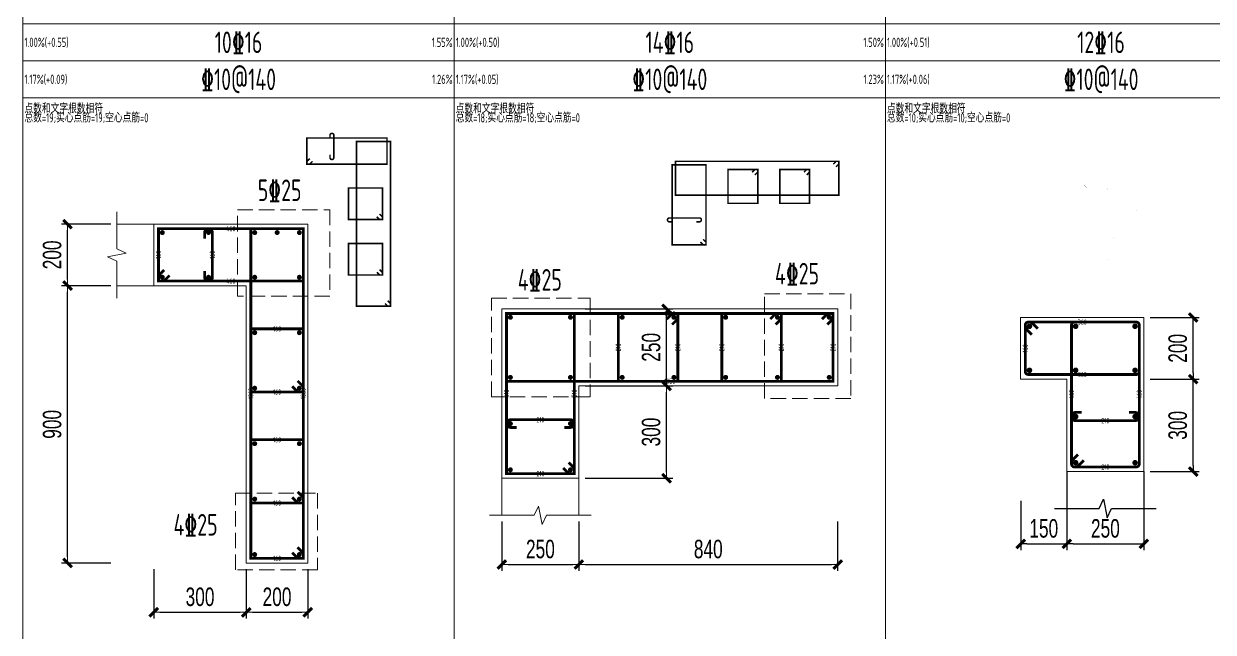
# Model space of a CAD drawing. Extents: x 5874492 to 7194610, y -939842 to -279257.
# Drawn here: x 6408031 to 6427338, y -585999 to -576126 of the extents above; entities that cross this region are included whole.
import ezdxf
from ezdxf.enums import TextEntityAlignment as Align

# ---------------------------------------------------------------- set-up
doc = ezdxf.new("R2010")
doc.units = 0
doc.header["$LTSCALE"] = 1000
doc.linetypes.add('DASH', pattern=[0.35, 0.25, -0.1])
for name, color, linetype, lineweight in [('S-墙柱-REIN', 1, 'Continuous', 20), ('S-墙柱-大样细线', 7, 'Continuous', 20), ('S-墙柱-编号', 4, 'Continuous', 20), ('S-大样-DIM', 3, 'Continuous', 20), ('S-大样-REIN', 1, 'Continuous', 20), ('S-大样-实线', 2, 'Continuous', 20), ('S-板-BEAM', 4, 'DASH', 20), ('S-通用-TAB', 7, 'Continuous', 20)]:
    doc.layers.add(name, color=color, linetype=linetype, lineweight=lineweight)
for name, color, linetype in [('S-墙柱-大样细线-pdx', 7, 'Continuous'), ('z-计算配筋', 7, 'Continuous'), ('z-详图标注', 3, 'Continuous')]:
    doc.layers.add(name, color=color, linetype=linetype)
doc.layers.add('箍筋长度', color=3, linetype='Continuous', plot=False)
doc.layers.add('配箍校核', color=34, linetype='Continuous', plot=False)
doc.styles.add('BW_Dim', font='Bweng.shx', dxfattribs={"width": 0.7, "bigfont": 'hztxt.shx'})
doc.styles.add('BW_Rein', font='tssdeng.shx', dxfattribs={"width": 0.7, "bigfont": 'hztxt.shx'})
doc.styles.add('TSSD_Rein', font='tssdeng.shx', dxfattribs={"width": 0.7, "bigfont": 'hztxt.shx'})
doc.dimstyles.new('Cyz_20_100', dxfattribs={"dimtxt": 300, "dimasz": 100, "dimexe": 100, "dimexo": 100, "dimgap": 100, "dimtad": 1, "dimdec": 0, "dimlfac": 0.2, "dimzin": 0, "dimdsep": 46, "dimtxsty": 'BW_Dim', "dimblk": '_bwk', "dimcen": 0, "dimclrt": 7, "dimadec": 0, "dimazin": 0, "dimtfac": 1, "dimtdec": 0, "dimtix": 1, "dimtmove": 2, "dimatfit": 0, "dimfxl": 0, "dimtolj": 1, "dimtzin": 0, "dimarcsym": 0})

# ---------------------------------------------------------------- blocks, each defined once
blk = doc.blocks.new('_bwk')
blk.add_line((-1, 0), (0, 0))
at = {"const_width": 0.5}
blk.add_lwpolyline([(-0.7, -0.7), (0.7, 0.7)], dxfattribs=at)
blk = doc.blocks.new('*D735')
at = {"layer": 'Defpoints', "color": 0, "transparency": 16777216}
for p in [(6417042, -582001), (6418465, -582001), (6417042, -583501)]:
    blk.add_point(p, dxfattribs=at)
at = {"layer": 'S-大样-DIM', "color": 0, "lineweight": -2, "transparency": 16777216}
for p, q in [((6417142, -582001), (6418565, -582001)), ((6418465, -583401), (6418465, -582101)), ((6417142, -583501), (6418565, -583501))]:
    blk.add_line(p, q, dxfattribs=at)
at = {"layer": 'S-大样-DIM', "color": 0, "lineweight": -2, "transparency": 16777216, "xscale": 100, "yscale": 100, "zscale": 100}
for p, rotation in [((6418465, -582001), 90), ((6418465, -583501), 270)]:
    blk.add_blockref('_bwk', p, dxfattribs=dict(at, rotation=rotation))
at = {"layer": 'S-大样-DIM', "color": 7, "transparency": 16777216, "insert": (6418215, -582751), "char_height": 300, "attachment_point": 5, "rotation": 90, "style": 'BW_Dim'}
blk.add_mtext('\\A1;300', dxfattribs=at)
blk = doc.blocks.new('*D736')
at = {"layer": 'Defpoints', "color": 0, "transparency": 16777216}
for p in [(6417042, -580751), (6418465, -580751), (6417042, -582001)]:
    blk.add_point(p, dxfattribs=at)
at = {"layer": 'S-大样-DIM', "color": 0, "lineweight": -2, "transparency": 16777216}
for p, q in [((6417142, -580751), (6418565, -580751)), ((6418465, -581901), (6418465, -580851)), ((6417142, -582001), (6418565, -582001))]:
    blk.add_line(p, q, dxfattribs=at)
at = {"layer": 'S-大样-DIM', "color": 0, "lineweight": -2, "transparency": 16777216, "xscale": 100, "yscale": 100, "zscale": 100}
for p, rotation in [((6418465, -580751), 90), ((6418465, -582001), 270)]:
    blk.add_blockref('_bwk', p, dxfattribs=dict(at, rotation=rotation))
at = {"layer": 'S-大样-DIM', "color": 7, "transparency": 16777216, "insert": (6418215, -581376), "char_height": 300, "attachment_point": 5, "rotation": 90, "style": 'BW_Dim'}
blk.add_mtext('\\A1;250', dxfattribs=at)
blk = doc.blocks.new('*D737')
at = {"layer": 'Defpoints', "color": 0, "transparency": 16777216}
for p in [(6415792, -584101), (6417042, -584101), (6417042, -584901)]:
    blk.add_point(p, dxfattribs=at)
at = {"layer": 'S-大样-DIM', "color": 0, "lineweight": -2, "transparency": 16777216}
for p, q in [((6415792, -584201), (6415792, -585001)), ((6417042, -584201), (6417042, -585001)), ((6415892, -584901), (6416942, -584901))]:
    blk.add_line(p, q, dxfattribs=at)
at = {"layer": 'S-大样-DIM', "color": 0, "lineweight": -2, "transparency": 16777216, "xscale": 100, "yscale": 100, "zscale": 100, "rotation": 180}
blk.add_blockref('_bwk', (6415792, -584901), dxfattribs=at)
at = {"layer": 'S-大样-DIM', "color": 0, "lineweight": -2, "transparency": 16777216, "xscale": 100, "yscale": 100, "zscale": 100}
blk.add_blockref('_bwk', (6417042, -584901), dxfattribs=at)
at = {"layer": 'S-大样-DIM', "color": 7, "transparency": 16777216, "insert": (6416417, -584651), "char_height": 300, "attachment_point": 5, "style": 'BW_Dim'}
blk.add_mtext('\\A1;250', dxfattribs=at)
blk = doc.blocks.new('*D738')
at = {"layer": 'Defpoints', "color": 0, "transparency": 16777216}
for p in [(6417042, -584101), (6421242, -584101), (6421242, -584901)]:
    blk.add_point(p, dxfattribs=at)
at = {"layer": 'S-大样-DIM', "color": 0, "lineweight": -2, "transparency": 16777216}
for p, q in [((6417042, -584201), (6417042, -585001)), ((6421242, -584201), (6421242, -585001)), ((6417142, -584901), (6421142, -584901))]:
    blk.add_line(p, q, dxfattribs=at)
at = {"layer": 'S-大样-DIM', "color": 0, "lineweight": -2, "transparency": 16777216, "xscale": 100, "yscale": 100, "zscale": 100, "rotation": 180}
blk.add_blockref('_bwk', (6417042, -584901), dxfattribs=at)
at = {"layer": 'S-大样-DIM', "color": 0, "lineweight": -2, "transparency": 16777216, "xscale": 100, "yscale": 100, "zscale": 100}
blk.add_blockref('_bwk', (6421242, -584901), dxfattribs=at)
at = {"layer": 'S-大样-DIM', "color": 7, "transparency": 16777216, "insert": (6419142, -584651), "char_height": 300, "attachment_point": 5, "style": 'BW_Dim'}
blk.add_mtext('\\A1;840', dxfattribs=at)
blk = doc.blocks.new('*D805')
at = {"layer": 'Defpoints', "color": 0, "transparency": 16777216}
for p in [(6411642, -584876), (6412642, -584876), (6412642, -585676)]:
    blk.add_point(p, dxfattribs=at)
at = {"layer": 'S-大样-DIM', "color": 0, "lineweight": -2, "transparency": 16777216}
for p, q in [((6411642, -584976), (6411642, -585776)), ((6412642, -584976), (6412642, -585776)), ((6411742, -585676), (6412542, -585676))]:
    blk.add_line(p, q, dxfattribs=at)
at = {"layer": 'S-大样-DIM', "color": 0, "lineweight": -2, "transparency": 16777216, "xscale": 100, "yscale": 100, "zscale": 100, "rotation": 180}
blk.add_blockref('_bwk', (6411642, -585676), dxfattribs=at)
at = {"layer": 'S-大样-DIM', "color": 0, "lineweight": -2, "transparency": 16777216, "xscale": 100, "yscale": 100, "zscale": 100}
blk.add_blockref('_bwk', (6412642, -585676), dxfattribs=at)
at = {"layer": 'S-大样-DIM', "color": 7, "transparency": 16777216, "insert": (6412142, -585426), "char_height": 300, "attachment_point": 5, "style": 'BW_Dim'}
blk.add_mtext('\\A1;200', dxfattribs=at)
blk = doc.blocks.new('*D806')
at = {"layer": 'Defpoints', "color": 0, "transparency": 16777216}
for p in [(6410142, -584876), (6411642, -584876), (6411642, -585676)]:
    blk.add_point(p, dxfattribs=at)
at = {"layer": 'S-大样-DIM', "color": 0, "lineweight": -2, "transparency": 16777216}
for p, q in [((6410142, -584976), (6410142, -585776)), ((6411642, -584976), (6411642, -585776)), ((6410242, -585676), (6411542, -585676))]:
    blk.add_line(p, q, dxfattribs=at)
at = {"layer": 'S-大样-DIM', "color": 0, "lineweight": -2, "transparency": 16777216, "xscale": 100, "yscale": 100, "zscale": 100, "rotation": 180}
blk.add_blockref('_bwk', (6410142, -585676), dxfattribs=at)
at = {"layer": 'S-大样-DIM', "color": 0, "lineweight": -2, "transparency": 16777216, "xscale": 100, "yscale": 100, "zscale": 100}
blk.add_blockref('_bwk', (6411642, -585676), dxfattribs=at)
at = {"layer": 'S-大样-DIM', "color": 7, "transparency": 16777216, "insert": (6410892, -585426), "char_height": 300, "attachment_point": 5, "style": 'BW_Dim'}
blk.add_mtext('\\A1;300', dxfattribs=at)
blk = doc.blocks.new('*D807')
at = {"layer": 'Defpoints', "color": 0, "transparency": 16777216}
for p in [(6408742, -579376), (6409542, -579376), (6409542, -580376)]:
    blk.add_point(p, dxfattribs=at)
at = {"layer": 'S-大样-DIM', "color": 0, "lineweight": -2, "transparency": 16777216}
for p, q in [((6409442, -579376), (6408642, -579376)), ((6408742, -580276), (6408742, -579476)), ((6409442, -580376), (6408642, -580376))]:
    blk.add_line(p, q, dxfattribs=at)
at = {"layer": 'S-大样-DIM', "color": 0, "lineweight": -2, "transparency": 16777216, "xscale": 100, "yscale": 100, "zscale": 100}
for p, rotation in [((6408742, -579376), 90), ((6408742, -580376), 270)]:
    blk.add_blockref('_bwk', p, dxfattribs=dict(at, rotation=rotation))
at = {"layer": 'S-大样-DIM', "color": 7, "transparency": 16777216, "insert": (6408492, -579876), "char_height": 300, "attachment_point": 5, "rotation": 90, "style": 'BW_Dim'}
blk.add_mtext('\\A1;200', dxfattribs=at)
blk = doc.blocks.new('*D808')
at = {"layer": 'Defpoints', "color": 0, "transparency": 16777216}
for p in [(6408742, -580376), (6409542, -580376), (6409542, -584876)]:
    blk.add_point(p, dxfattribs=at)
at = {"layer": 'S-大样-DIM', "color": 0, "lineweight": -2, "transparency": 16777216}
for p, q in [((6409442, -580376), (6408642, -580376)), ((6408742, -584776), (6408742, -580476)), ((6409442, -584876), (6408642, -584876))]:
    blk.add_line(p, q, dxfattribs=at)
at = {"layer": 'S-大样-DIM', "color": 0, "lineweight": -2, "transparency": 16777216, "xscale": 100, "yscale": 100, "zscale": 100}
for p, rotation in [((6408742, -580376), 90), ((6408742, -584876), 270)]:
    blk.add_blockref('_bwk', p, dxfattribs=dict(at, rotation=rotation))
at = {"layer": 'S-大样-DIM', "color": 7, "transparency": 16777216, "insert": (6408492, -582626), "char_height": 300, "attachment_point": 5, "rotation": 90, "style": 'BW_Dim'}
blk.add_mtext('\\A1;900', dxfattribs=at)
blk = doc.blocks.new('*D2509')
at = {"layer": 'Defpoints', "color": 0, "transparency": 16777216}
for p in [(6426213, -581892), (6427013, -581892), (6426213, -583392)]:
    blk.add_point(p, dxfattribs=at)
at = {"layer": 'z-详图标注', "color": 0, "lineweight": -2, "transparency": 16777216}
for p, q in [((6426313, -581892), (6427113, -581892)), ((6427013, -583292), (6427013, -581992)), ((6426313, -583392), (6427113, -583392))]:
    blk.add_line(p, q, dxfattribs=at)
at = {"layer": 'z-详图标注', "color": 0, "lineweight": -2, "transparency": 16777216, "xscale": 100, "yscale": 100, "zscale": 100}
for p, rotation in [((6427013, -581892), 90), ((6427013, -583392), 270)]:
    blk.add_blockref('_bwk', p, dxfattribs=dict(at, rotation=rotation))
at = {"layer": 'z-详图标注', "color": 7, "transparency": 16777216, "insert": (6426763, -582642), "char_height": 300, "attachment_point": 5, "rotation": 90, "style": 'BW_Dim'}
blk.add_mtext('\\A1;300', dxfattribs=at)
blk = doc.blocks.new('*D2510')
at = {"layer": 'Defpoints', "color": 0, "transparency": 16777216}
for p in [(6426213, -580892), (6427013, -580892), (6426213, -581892)]:
    blk.add_point(p, dxfattribs=at)
at = {"layer": 'z-详图标注', "color": 0, "lineweight": -2, "transparency": 16777216}
for p, q in [((6426313, -580892), (6427113, -580892)), ((6427013, -581792), (6427013, -580992)), ((6426313, -581892), (6427113, -581892))]:
    blk.add_line(p, q, dxfattribs=at)
at = {"layer": 'z-详图标注', "color": 0, "lineweight": -2, "transparency": 16777216, "xscale": 100, "yscale": 100, "zscale": 100}
for p, rotation in [((6427013, -580892), 90), ((6427013, -581892), 270)]:
    blk.add_blockref('_bwk', p, dxfattribs=dict(at, rotation=rotation))
at = {"layer": 'z-详图标注', "color": 7, "transparency": 16777216, "insert": (6426763, -581392), "char_height": 300, "attachment_point": 5, "rotation": 90, "style": 'BW_Dim'}
blk.add_mtext('\\A1;200', dxfattribs=at)
blk = doc.blocks.new('*D2511')
at = {"layer": 'Defpoints', "color": 0, "transparency": 16777216}
for p in [(6424213, -583766), (6424963, -583766), (6424963, -584566)]:
    blk.add_point(p, dxfattribs=at)
at = {"layer": 'z-详图标注', "color": 0, "lineweight": -2, "transparency": 16777216}
for p, q in [((6424213, -583866), (6424213, -584666)), ((6424963, -583866), (6424963, -584666)), ((6424313, -584566), (6424863, -584566))]:
    blk.add_line(p, q, dxfattribs=at)
at = {"layer": 'z-详图标注', "color": 0, "lineweight": -2, "transparency": 16777216, "xscale": 100, "yscale": 100, "zscale": 100, "rotation": 180}
blk.add_blockref('_bwk', (6424213, -584566), dxfattribs=at)
at = {"layer": 'z-详图标注', "color": 0, "lineweight": -2, "transparency": 16777216, "xscale": 100, "yscale": 100, "zscale": 100}
blk.add_blockref('_bwk', (6424963, -584566), dxfattribs=at)
at = {"layer": 'z-详图标注', "color": 7, "transparency": 16777216, "insert": (6424588, -584316), "char_height": 300, "attachment_point": 5, "style": 'BW_Dim'}
blk.add_mtext('\\A1;150', dxfattribs=at)
blk = doc.blocks.new('*D2512')
at = {"layer": 'Defpoints', "color": 0, "transparency": 16777216}
for p in [(6424963, -583766), (6426213, -583766), (6426213, -584566)]:
    blk.add_point(p, dxfattribs=at)
at = {"layer": 'z-详图标注', "color": 0, "lineweight": -2, "transparency": 16777216}
for p, q in [((6424963, -583866), (6424963, -584666)), ((6426213, -583866), (6426213, -584666)), ((6425063, -584566), (6426113, -584566))]:
    blk.add_line(p, q, dxfattribs=at)
at = {"layer": 'z-详图标注', "color": 0, "lineweight": -2, "transparency": 16777216, "xscale": 100, "yscale": 100, "zscale": 100, "rotation": 180}
blk.add_blockref('_bwk', (6424963, -584566), dxfattribs=at)
at = {"layer": 'z-详图标注', "color": 0, "lineweight": -2, "transparency": 16777216, "xscale": 100, "yscale": 100, "zscale": 100}
blk.add_blockref('_bwk', (6426213, -584566), dxfattribs=at)
at = {"layer": 'z-详图标注', "color": 7, "transparency": 16777216, "insert": (6425588, -584316), "char_height": 300, "attachment_point": 5, "style": 'BW_Dim'}
blk.add_mtext('\\A1;250', dxfattribs=at)

msp = doc.modelspace()

# ---------------------------------------------------------------- linework, layer by layer
at = {"layer": 'S-墙柱-REIN'}
for points, const_width in [([(6410259.9, -579513.7, 1), (6410299.9, -579513.7, 1)], 40), ([(6411009.9, -579513.7, 1), (6411049.9, -579513.7, 1)], 40), ([(6411759.9, -579513.7, 1), (6411799.9, -579513.7, 1)], 40), ([(6412124.2, -579513.7, 1), (6412164.2, -579513.7, 1)], 40), ([(6412484.9, -579513.7, 1), (6412524.9, -579513.7, 1)], 40), ([(6410259.9, -580238.7, 1), (6410299.9, -580238.7, 1)], 40), ([(6411009.9, -580238.7, 1), (6411049.9, -580238.7, 1)], 40), ([(6411759.9, -580238.7, 1), (6411799.9, -580238.7, 1)], 40), ([(6412484.9, -580238.7, 1), (6412524.9, -580238.7, 1)], 40), ([(6415909.9, -580888.7, 1), (6415949.9, -580888.7, 1)], 40), ([(6416884.9, -580888.7, 1), (6416924.9, -580888.7, 1)], 40), ([(6417724.9, -580888.7, 1), (6417764.9, -580888.7, 1)], 40), ([(6418564.9, -580888.7, 1), (6418604.9, -580888.7, 1)], 40), ([(6419404.9, -580888.7, 1), (6419444.9, -580888.7, 1)], 40), ([(6420244.9, -580888.7, 1), (6420284.9, -580888.7, 1)], 40), ([(6421084.9, -580888.7, 1), (6421124.9, -580888.7, 1)], 40), ([(6411759.9, -581138.7, 1), (6411799.9, -581138.7, 1)], 40), ([(6412484.9, -581138.7, 1), (6412524.9, -581138.7, 1)], 40), ([(6424332.8, -581034.2, 1), (6424377.8, -581034.2, 1)], 45), ([(6425082.8, -581034.2, 1), (6425127.8, -581034.2, 1)], 45), ([(6426047.8, -581034.2, 1), (6426092.8, -581034.2, 1)], 45), ([(6424332.8, -581749.2, 1), (6424377.8, -581749.2, 1)], 45), ([(6425082.8, -581749.2, 1), (6425127.8, -581749.2, 1)], 45), ([(6426047.8, -581749.2, 1), (6426092.8, -581749.2, 1)], 45), ([(6415909.9, -581863.7, 1), (6415949.9, -581863.7, 1)], 40), ([(6416884.9, -581863.7, 1), (6416924.9, -581863.7, 1)], 40), ([(6417724.9, -581863.7, 1), (6417764.9, -581863.7, 1)], 40), ([(6418564.9, -581863.7, 1), (6418604.9, -581863.7, 1)], 40), ([(6419404.9, -581863.7, 1), (6419444.9, -581863.7, 1)], 40), ([(6420244.9, -581863.7, 1), (6420284.9, -581863.7, 1)], 40), ([(6421084.9, -581863.7, 1), (6421124.9, -581863.7, 1)], 40), ([(6411759.9, -582038.7, 1), (6411799.9, -582038.7, 1)], 40), ([(6412484.9, -582038.7, 1), (6412524.9, -582038.7, 1)], 40), ([(6425082.8, -582499.2, 1), (6425127.8, -582499.2, 1)], 45), ([(6426047.8, -582499.2, 1), (6426092.8, -582499.2, 1)], 45), ([(6415909.9, -582613.7, 1), (6415949.9, -582613.7, 1)], 40), ([(6416884.9, -582613.7, 1), (6416924.9, -582613.7, 1)], 40), ([(6411759.9, -582938.7, 1), (6411799.9, -582938.7, 1)], 40), ([(6412484.9, -582938.7, 1), (6412524.9, -582938.7, 1)], 40), ([(6425082.8, -583249.2, 1), (6425127.8, -583249.2, 1)], 45), ([(6426047.8, -583249.2, 1), (6426092.8, -583249.2, 1)], 45), ([(6415909.9, -583363.7, 1), (6415949.9, -583363.7, 1)], 40), ([(6416884.9, -583363.7, 1), (6416924.9, -583363.7, 1)], 40), ([(6411759.9, -583838.7, 1), (6411799.9, -583838.7, 1)], 40), ([(6412484.9, -583838.7, 1), (6412524.9, -583838.7, 1)], 40), ([(6411759.9, -584738.7, 1), (6411799.9, -584738.7, 1)], 40), ([(6412484.9, -584738.7, 1), (6412524.9, -584738.7, 1)], 40)]:
    msp.add_lwpolyline(points, format="xyb", close=True, dxfattribs=dict(at, const_width=const_width))
at = {"layer": 'S-墙柱-大样细线'}
for points in [[(6411642.4, -580376.2), (6410142.4, -580376.2), (6410142.4, -579376.2), (6412642.4, -579376.2), (6412642.4, -584876.2), (6411642.4, -584876.2)], [(6417042.4, -582001.2), (6417042.4, -583501.2), (6415792.4, -583501.2), (6415792.4, -580751.2), (6421242.4, -580751.2), (6421242.4, -582001.2)], [(6424962.8, -581891.7), (6424962.8, -583391.7), (6426212.8, -583391.7), (6426212.8, -580891.7), (6424212.8, -580891.7), (6424212.8, -581891.7)]]:
    msp.add_lwpolyline(points, close=True, dxfattribs=at)
at = {"layer": 'S-墙柱-大样细线-pdx'}
for points in [[(6424962.8, -583391.7), (6424962.8, -583991.7)], [(6426212.8, -583391.7), (6426212.8, -583991.7)], [(6424762.8, -583991.7), (6425487.8, -583991.7), (6425557.8, -583841.7), (6425617.8, -584141.7), (6425687.8, -583991.7), (6426412.8, -583991.7)]]:
    msp.add_lwpolyline(points, dxfattribs=at)
at = {"layer": 'S-大样-REIN'}
for points, const_width in [([(6412673.4, -578312.9), (6412627.4, -578358.8), (6412627.4, -578403), (6413927.4, -578403), (6413927.4, -577978), (6412627.4, -577978), (6412627.4, -578403), (6412671.6, -578403), (6412717.6, -578357)], 25), ([(6413893.5, -580663.3), (6413939.4, -580709.3), (6413983.6, -580709.3), (6413983.6, -578034.3), (6413433.6, -578034.3), (6413433.6, -580709.3), (6413983.6, -580709.3), (6413983.6, -580665.1), (6413937.7, -580619.1)], 25), ([(6419014.7, -579667.7), (6419060.7, -579713.7), (6419104.9, -579713.7), (6419104.9, -578413.7), (6418554.9, -578413.7), (6418554.9, -579713.7), (6419104.9, -579713.7), (6419104.9, -579669.5), (6419058.9, -579623.5)], 25), ([(6421215.1, -578447.6), (6421261.1, -578401.6), (6421261.1, -578357.4), (6418611.1, -578357.4), (6418611.1, -578907.4), (6421261.1, -578907.4), (6421261.1, -578357.4), (6421216.9, -578357.4), (6421171, -578403.4)], 25), ([(6419854.7, -578534.6), (6419900.7, -578488.7), (6419944.9, -578488.7), (6419944.9, -579038.7), (6419462.4, -579038.7), (6419462.4, -578488.7), (6419944.9, -578488.7), (6419944.9, -578532.9), (6419898.9, -578578.8)], 25), ([(6420694.7, -578534.6), (6420740.7, -578488.7), (6420784.9, -578488.7), (6420784.9, -579038.7), (6420302.4, -579038.7), (6420302.4, -578488.7), (6420784.9, -578488.7), (6420784.9, -578532.9), (6420738.9, -578578.8)], 25), ([(6413806.4, -579212.9), (6413852.4, -579258.8), (6413852.4, -579303), (6413302.4, -579303), (6413302.4, -578790.5), (6413852.4, -578790.5), (6413852.4, -579303), (6413808.2, -579303), (6413762.2, -579257)], 25), ([(6410309.3, -580120.8), (6410217.4, -580212.8), (6410217.4, -580301.2), (6412567.4, -580301.2), (6412567.4, -579451.2), (6410217.4, -579451.2), (6410217.4, -580301.2), (6410305.7, -580301.2), (6410397.7, -580209.2)], 45), ([(6412387, -584709.2), (6412479, -584801.2), (6412567.4, -584801.2), (6412567.4, -579451.2), (6411717.4, -579451.2), (6411717.4, -584801.2), (6412567.4, -584801.2), (6412567.4, -584712.8), (6412475.4, -584620.8)], 45), ([(6413806.4, -580112.9), (6413852.4, -580158.8), (6413852.4, -580203), (6413302.4, -580203), (6413302.4, -579690.5), (6413852.4, -579690.5), (6413852.4, -580203), (6413808.2, -580203), (6413762.2, -580157)], 25), ([(6421075.4, -581006.5), (6421167.4, -580914.5), (6421167.4, -580826.2), (6415867.4, -580826.2), (6415867.4, -581926.2), (6421167.4, -581926.2), (6421167.4, -580826.2), (6421079, -580826.2), (6420987, -580918.1)], 45), ([(6416787, -583334.2), (6416879, -583426.2), (6416967.4, -583426.2), (6416967.4, -580826.2), (6415867.4, -580826.2), (6415867.4, -583426.2), (6416967.4, -583426.2), (6416967.4, -583337.8), (6416875.4, -583245.8)], 45), ([(6418467, -580918.1), (6418559, -580826.2), (6418647.4, -580826.2), (6418647.4, -581926.2), (6417682.4, -581926.2), (6417682.4, -580826.2), (6418647.4, -580826.2), (6418647.4, -580914.5), (6418555.4, -581006.5)], 45), ([(6420147, -580918.1), (6420239, -580826.2), (6420327.4, -580826.2), (6420327.4, -581926.2), (6419362.4, -581926.2), (6419362.4, -580826.2), (6420327.4, -580826.2), (6420327.4, -580914.5), (6420235.4, -581006.5)], 45), ([(6412475.4, -581920.8), (6412567.4, -582012.8), (6412567.4, -582101.2), (6411717.4, -582101.2), (6411717.4, -581076.2), (6412567.4, -581076.2), (6412567.4, -582101.2), (6412479, -582101.2), (6412387, -582009.2)], 45), ([(6412475.4, -583720.8), (6412567.4, -583812.8), (6412567.4, -583901.2), (6411717.4, -583901.2), (6411717.4, -582876.2), (6412567.4, -582876.2), (6412567.4, -583901.2), (6412479, -583901.2), (6412387, -583809.2)], 45)]:
    msp.add_lwpolyline(points, dxfattribs=dict(at, const_width=const_width))
for points, const_width in [([(6413002.4, -577984.3), (6413002.4, -577934.3, -1), (6413064.9, -577934.3), (6413064.9, -578296.8, -1), (6413002.4, -578296.8), (6413002.4, -578246.8)], 25), ([(6418561.1, -579338.7), (6418511.1, -579338.7, -1), (6418511.1, -579276.2), (6418998.6, -579276.2, -1), (6418998.6, -579338.7), (6418948.6, -579338.7)], 25), ([(6410967.4, -579613.7), (6410967.4, -579513.7, -1), (6411092.4, -579513.7), (6411092.4, -580238.7, -1), (6410967.4, -580238.7), (6410967.4, -580138.7)], 45), ([(6426157.7, -579522.5), (6426207.7, -579522.5, -1), (6426207.7, -579590), (6425725.2, -579590, -1), (6425725.2, -579522.5), (6425775.2, -579522.5)], 0.15), ([(6425970.3, -582431.7), (6426070.3, -582431.7, -1), (6426070.3, -582566.7), (6425105.3, -582566.7, -1), (6425105.3, -582431.7), (6425205.3, -582431.7)], 45), ([(6416029.9, -582676.2), (6415929.9, -582676.2, -1), (6415929.9, -582551.2), (6416904.9, -582551.2, -1), (6416904.9, -582676.2), (6416804.9, -582676.2)], 45)]:
    msp.add_lwpolyline(points, format="xyb", dxfattribs=dict(at, const_width=const_width))
at = {"layer": 'S-大样-REIN', "color": 1}
for points, const_width in [([(6425238.2, -578834.5), (6425192.3, -578788.5, -0.1989124), (6425185.2, -578771.5), (6425185.2, -578757.8, -0.4142136), (6425209.2, -578733.8), (6426086.2, -578733.8, -0.4142136), (6426110.2, -578757.8), (6426110.2, -579134.8, -0.4142136), (6426086.2, -579158.8), (6425209.2, -579158.8, -0.4142136), (6425185.2, -579134.8), (6425185.2, -578757.8, -0.4142136), (6425209.2, -578733.8), (6425223, -578733.8, -0.1989124), (6425240, -578740.8), (6425286, -578786.7)], 0.15), ([(6425717.2, -579912), (6425671.3, -579958, -0.1989124), (6425654.3, -579965), (6425640.5, -579965, -0.4142136), (6425616.5, -579941), (6425616.5, -578814, -0.4142136), (6425640.5, -578790), (6426142.5, -578790, -0.4142136), (6426166.5, -578814), (6426166.5, -579941, -0.4142136), (6426142.5, -579965), (6425640.5, -579965, -0.4142136), (6425616.5, -579941), (6425616.5, -579927.2, -0.1989124), (6425623.5, -579910.2), (6425669.5, -579864.3)], 0.15), ([(6424393.8, -581168.2), (6424301.8, -581076.2, -0.1989124), (6424287.8, -581042.3), (6424287.8, -581014.7, -0.4142136), (6424335.8, -580966.7), (6426089.8, -580966.7, -0.4142136), (6426137.8, -581014.7), (6426137.8, -581768.7, -0.4142136), (6426089.8, -581816.7), (6424335.8, -581816.7, -0.4142136), (6424287.8, -581768.7), (6424287.8, -581014.7, -0.4142136), (6424335.8, -580966.7), (6424363.3, -580966.7, -0.1989124), (6424397.3, -580980.8), (6424489.2, -581072.7)], 45), ([(6425239.2, -583210.7), (6425147.3, -583302.7, -0.1989124), (6425113.3, -583316.7), (6425085.8, -583316.7, -0.4142136), (6425037.8, -583268.7), (6425037.8, -581014.7, -0.4142136), (6425085.8, -580966.7), (6426089.8, -580966.7, -0.4142136), (6426137.8, -581014.7), (6426137.8, -583268.7, -0.4142136), (6426089.8, -583316.7), (6425085.8, -583316.7, -0.4142136), (6425037.8, -583268.7), (6425037.8, -583241.1, -0.1989124), (6425051.8, -583207.2), (6425143.8, -583115.3)], 45)]:
    msp.add_lwpolyline(points, format="xyb", dxfattribs=dict(at, const_width=const_width))
at = {"layer": 'S-大样-实线'}
for points in [[(6409542.4, -580576.2), (6409542.4, -579976.2), (6409392.4, -579906.2), (6409692.4, -579846.2), (6409542.4, -579776.2), (6409542.4, -579176.2)], [(6410142.4, -579376.2), (6409542.4, -579376.2)], [(6410142.4, -580376.2), (6409542.4, -580376.2)], [(6415792.4, -583501.2), (6415792.4, -584101.2)], [(6417042.4, -583501.2), (6417042.4, -584101.2)], [(6415592.4, -584101.2), (6416317.4, -584101.2), (6416387.4, -583951.2), (6416447.4, -584251.2), (6416517.4, -584101.2), (6417242.4, -584101.2)]]:
    msp.add_lwpolyline(points, dxfattribs=at)
at = {"layer": 'S-板-BEAM'}
for points in [[(6411499.3, -579143.9), (6412999.3, -579143.9), (6412999.3, -580543.9), (6411499.3, -580543.9)], [(6420054.8, -580506.6), (6421454.8, -580506.6), (6421454.8, -582206.6), (6420054.8, -582206.6)], [(6415622.3, -580578.6), (6417222.3, -580578.6), (6417222.3, -582178.6), (6415622.3, -582178.6)], [(6411465.5, -583743.2), (6412799.8, -583743.2), (6412799.8, -584985.3), (6411465.5, -584985.3)]]:
    msp.add_lwpolyline(points, close=True, dxfattribs=at)
at = {"layer": 'S-通用-TAB'}
for points in [[(6408017.4, -577326.2), (6408017.4, -565326.2), (6415017.4, -565326.2), (6415017.4, -577326.2), (6408017.4, -577326.2), (6408017.4, -574926.2), (6415017.4, -574926.2), (6415017.4, -575526.2), (6408017.4, -575526.2), (6408017.4, -576126.2), (6415017.4, -576126.2), (6415017.4, -576726.2), (6408017.4, -576726.2), (6408017.4, -577326.2)], [(6415017.4, -577326.2), (6415017.4, -565326.2), (6422017.4, -565326.2), (6422017.4, -577326.2), (6415017.4, -577326.2), (6415017.4, -574926.2), (6422017.4, -574926.2), (6422017.4, -575526.2), (6415017.4, -575526.2), (6415017.4, -576126.2), (6422017.4, -576126.2), (6422017.4, -576726.2), (6415017.4, -576726.2), (6415017.4, -577326.2)], [(6422017.4, -577326.2), (6422017.4, -565326.2), (6429017.4, -565326.2), (6429017.4, -577326.2), (6422017.4, -577326.2), (6422017.4, -574926.2), (6429017.4, -574926.2), (6429017.4, -575526.2), (6422017.4, -575526.2), (6422017.4, -576126.2), (6429017.4, -576126.2), (6429017.4, -576726.2), (6422017.4, -576726.2), (6422017.4, -577326.2)], [(6408017.4, -589326.2), (6408017.4, -577326.2), (6415017.4, -577326.2), (6415017.4, -589326.2), (6408017.4, -589326.2), (6408017.4, -586926.2), (6415017.4, -586926.2), (6415017.4, -587526.2), (6408017.4, -587526.2), (6408017.4, -588126.2), (6415017.4, -588126.2), (6415017.4, -588726.2), (6408017.4, -588726.2), (6408017.4, -589326.2)], [(6415017.4, -589326.2), (6415017.4, -577326.2), (6422017.4, -577326.2), (6422017.4, -589326.2), (6415017.4, -589326.2), (6415017.4, -586926.2), (6422017.4, -586926.2), (6422017.4, -587526.2), (6415017.4, -587526.2), (6415017.4, -588126.2), (6422017.4, -588126.2), (6422017.4, -588726.2), (6415017.4, -588726.2), (6415017.4, -589326.2)], [(6422017.4, -589326.2), (6422017.4, -577326.2), (6429017.4, -577326.2), (6429017.4, -589326.2), (6422017.4, -589326.2), (6422017.4, -586926.2), (6429017.4, -586926.2), (6429017.4, -587526.2), (6422017.4, -587526.2), (6422017.4, -588126.2), (6429017.4, -588126.2), (6429017.4, -588726.2), (6422017.4, -588726.2), (6422017.4, -589326.2)]]:
    msp.add_lwpolyline(points, dxfattribs=at)

# ---------------------------------------------------------------- texts
at = {"layer": 'S-墙柱-编号', "style": 'TSSD_Rein', "width": 0.7}
for s, p in [('10\x8416', (6411517.4, -576426.2)), ('\x8410@140', (6411517.4, -577026.2))]:
    msp.add_text(s, height=350, dxfattribs=at).set_placement(p, align=Align.MIDDLE_CENTER)
at = {"layer": 'z-计算配筋', "style": 'BW_Rein', "width": 0.7}
for s, p in [('14\x8416', (6418517.4, -576426.2)), ('12\x8416', (6425517.4, -576426.2)), ('\x8410@140', (6418517.4, -577026.2)), ('\x8410@140', (6425517.4, -577026.2)), ('5\x8425', (6412184.5, -578826.8)), ('4\x8425', (6416407.7, -580280.1)), ('4\x8425', (6420582.3, -580180.7)), ('4\x8425', (6410819.8, -584255.1))]:
    msp.add_text(s, height=350, dxfattribs=at).set_placement(p, align=Align.MIDDLE_CENTER)
at = {"layer": '箍筋长度', "style": 'BW_Rein', "width": 0.7}
for s, p in [('460', (6411392.4, -579451.2)), ('460', (6411392.4, -580301.2)), ('1050', (6418517.4, -580826.2)), ('360', (6425212.8, -580966.7)), ('160', (6412142.4, -581076.2)), ('1050', (6418517.4, -581926.2)), ('360', (6425212.8, -581816.7)), ('160', (6412142.4, -582101.2)), ('210', (6416417.4, -582551.2)), ('210', (6425587.8, -582566.7)), ('160', (6412142.4, -582876.2)), ('210', (6416417.4, -583426.2)), ('210', (6425587.8, -583316.7)), ('160', (6412142.4, -583901.2)), ('160', (6412142.4, -584801.2))]:
    msp.add_text(s, height=85, dxfattribs=at).set_placement(p, align=Align.MIDDLE_CENTER)
for s, p in [('160', (6410217.4, -579876.2)), ('160', (6411092.4, -579876.2)), ('210', (6417682.4, -581376.2)), ('210', (6418647.4, -581376.2)), ('210', (6419362.4, -581376.2)), ('210', (6420327.4, -581376.2)), ('210', (6421167.4, -581376.2)), ('160', (6424287.8, -581391.7)), ('1060', (6411717.4, -582126.2)), ('1060', (6412567.4, -582126.2)), ('510', (6415867.4, -582126.2)), ('510', (6416967.4, -582126.2)), ('460', (6425037.8, -582141.7)), ('460', (6426137.8, -582141.7))]:
    msp.add_text(s, height=85, rotation=90, dxfattribs=at).set_placement(p, align=Align.MIDDLE_CENTER)
at = {"layer": '配箍校核', "style": 'BW_Rein', "width": 0.7}
for s, p in [('1.00%(+0.55)', (6408042.4, -576426.2)), ('1.00%(+0.50)', (6415042.4, -576426.2)), ('1.00%(+0.51)', (6422042.4, -576426.2)), ('1.17%(+0.09)', (6408042.4, -577026.2)), ('1.17%(+0.05)', (6415042.4, -577026.2)), ('1.17%(+0.06)', (6422042.4, -577026.2))]:
    msp.add_text(s, height=150, dxfattribs=at).set_placement(p, align=Align.MIDDLE_LEFT)
for s, p in [('1.55%', (6414992.4, -576426.2)), ('1.50%', (6421992.4, -576426.2)), ('1.26%', (6414992.4, -577026.2)), ('1.23%', (6421992.4, -577026.2))]:
    msp.add_text(s, height=150, dxfattribs=at).set_placement(p, align=Align.MIDDLE_RIGHT)
for s, p in [('点数和文字根数相符', (6408042.4, -577576.2)), ('点数和文字根数相符', (6415042.4, -577576.2)), ('点数和文字根数相符', (6422042.4, -577576.2)), ('总数=19;实心点筋=19;空心点筋=0', (6408042.4, -577726.2)), ('总数=18;实心点筋=18;空心点筋=0', (6415042.4, -577726.2)), ('总数=10;实心点筋=10;空心点筋=0', (6422042.4, -577726.2))]:
    msp.add_text(s, height=150, dxfattribs=at).set_placement(p)

# ---------------------------------------------------------------- dimensions: what is measured, and where the dimension line sits
at = {"layer": 'S-大样-DIM'}
for base, p1, p2, picture, middle in [((6408742.4, -579376.2), (6409542.4, -580376.2), (6409542.4, -579376.2), '*D807', (6408492.4, -579876.2)), ((6408742.4, -580376.2), (6409542.4, -584876.2), (6409542.4, -580376.2), '*D808', (6408492.4, -582626.2)), ((6418465.4, -580751.2), (6417042.4, -582001.2), (6417042.4, -580751.2), '*D736', (6418215.4, -581376.2)), ((6418465.4, -582001.2), (6417042.4, -583501.2), (6417042.4, -582001.2), '*D735', (6418215.4, -582751.2))]:
    dim = msp.add_linear_dim(base=base, p1=p1, p2=p2, angle=90, dimstyle='Cyz_20_100', dxfattribs=at)
    dim.commit()
    dim.dimension.update_dxf_attribs({"geometry": picture, "text_midpoint": middle})
for base, p1, p2, picture, middle in [((6417042.4, -584901.2), (6415792.4, -584101.2), (6417042.4, -584101.2), '*D737', (6416417.4, -584651.2)), ((6421242.4, -584901.2), (6417042.4, -584101.2), (6421242.4, -584101.2), '*D738', (6419142.4, -584651.2)), ((6411642.4, -585676.2), (6410142.4, -584876.2), (6411642.4, -584876.2), '*D806', (6410892.4, -585426.2)), ((6412642.4, -585676.2), (6411642.4, -584876.2), (6412642.4, -584876.2), '*D805', (6412142.4, -585426.2))]:
    dim = msp.add_linear_dim(base=base, p1=p1, p2=p2, dimstyle='Cyz_20_100', dxfattribs=at)
    dim.commit()
    dim.dimension.update_dxf_attribs({"geometry": picture, "text_midpoint": middle})
at = {"layer": 'z-详图标注'}
for base, p1, p2, picture, middle in [((6427012.8, -580891.7), (6426212.8, -581891.7), (6426212.8, -580891.7), '*D2510', (6426762.8, -581391.7)), ((6427012.8, -581891.7), (6426212.8, -583391.7), (6426212.8, -581891.7), '*D2509', (6426762.8, -582641.7))]:
    dim = msp.add_linear_dim(base=base, p1=p1, p2=p2, angle=90, dimstyle='Cyz_20_100', dxfattribs=at)
    dim.commit()
    dim.dimension.update_dxf_attribs({"geometry": picture, "text_midpoint": middle})
for base, p1, p2, picture, middle in [((6424962.8, -584566.2), (6424212.8, -583766.2), (6424962.8, -583766.2), '*D2511', (6424587.8, -584316.2)), ((6426212.8, -584566.2), (6424962.8, -583766.2), (6426212.8, -583766.2), '*D2512', (6425587.8, -584316.2))]:
    dim = msp.add_linear_dim(base=base, p1=p1, p2=p2, dimstyle='Cyz_20_100', dxfattribs=at)
    dim.commit()
    dim.dimension.update_dxf_attribs({"geometry": picture, "text_midpoint": middle})

doc.saveas('drawing.dxf')
